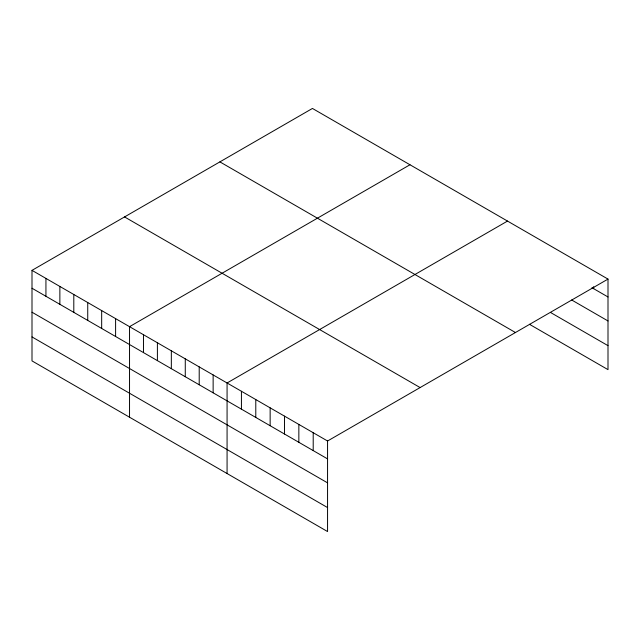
<?xml version="1.0" encoding="UTF-8"?>
<svg xmlns="http://www.w3.org/2000/svg" width="640" height="640" viewBox="0 0 640 640"><rect width="100%" height="100%" fill="white"/><g stroke="black" fill="none" stroke-linecap="round" stroke-linejoin="round"><path stroke-width="0.96" d="M608 279.096L327.56 441L327.56 531.552L32 360.904L32 270.36L312.44 108.448L608 279.096L608 369.64L529.464 324.296M409.976 164.76L129.536 326.672L129.536 417.216M507.512 221.072L227.072 382.984L227.072 473.528M591.952 287.704L608 296.968M571.688 299.984L608 320.952M550.576 312.504L608 345.656M219.896 161.88L515.456 332.52M124.544 216.928L420.104 387.568M32 270.36L327.56 441M32 288.232L327.56 458.88M32 312.216L327.56 482.856M32 336.928L327.56 507.568M593.648 286.696L593.648 288.68M313.208 432.712L313.208 450.592M298.848 424.424L298.848 442.304M284.496 416.136L284.496 434.016M270.144 407.848L270.144 425.728M255.784 399.56L255.784 417.432M241.432 391.272L241.432 409.144M213.136 374.936L213.136 392.816M199.208 366.896L199.208 384.768M185.272 358.848L185.272 376.728M171.336 350.808L171.336 368.68M157.4 342.76L157.4 360.64M143.472 334.712L143.472 352.592M115.6 318.624L115.6 336.504M101.672 310.584L101.672 328.456M87.736 302.536L87.736 320.416M73.8 294.496L73.8 312.368M59.864 286.448L59.864 304.328M45.936 278.4L45.936 296.28"/></g></svg>
